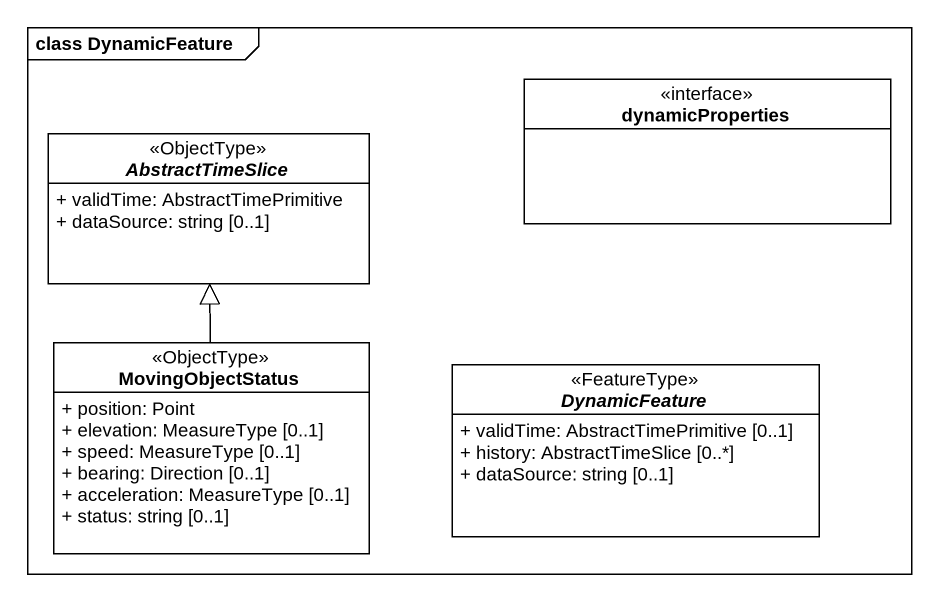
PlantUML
@startuml
mainframe class DynamicFeature
hide circle
hide empty members
skinparam classAttributeIconSize 0
class dynamicProperties <<interface>>
abstract class AbstractTimeSlice <<ObjectType>> {
  + validTime: AbstractTimePrimitive
  + dataSource: string [0..1]
}
class MovingObjectStatus <<ObjectType>> {
  + position: Point
  + elevation: MeasureType [0..1]
  + speed: MeasureType [0..1]
  + bearing: Direction [0..1]
  + acceleration: MeasureType [0..1]
  + status: string [0..1]
}
abstract class DynamicFeature <<FeatureType>> {
  + validTime: AbstractTimePrimitive [0..1]
  + history: AbstractTimeSlice [0..*]
  + dataSource: string [0..1]
}
MovingObjectStatus -up-|> AbstractTimeSlice
@enduml
